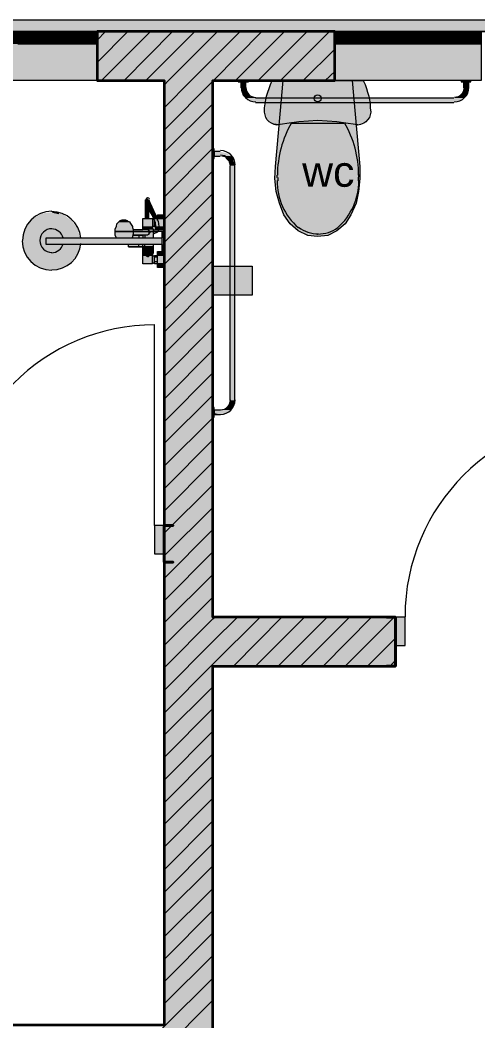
# Model space of a CAD drawing. Header units: inches. Extents: x 1845 to 54835, y 15201 to 50607.
# Drawn here: x 43498 to 47258, y 41402 to 49617 of the extents above; entities that cross this region are included whole.
import ezdxf

# ---------------------------------------------------------------- set-up
doc = ezdxf.new("R2010")
doc.units = ezdxf.units.IN
doc.header["$MEASUREMENT"] = 0
doc.layers.add('PDF_Geometry', color=7, linetype='Continuous', true_color=0xfd8379)
doc.layers.add('PDF_Solid Fills', color=7, linetype='Continuous', true_color=0xffffff)
doc.layers.add('PDF_Text', color=7, linetype='Continuous')
doc.styles.add('PDF Arial-BoldMT', font='arial.ttf')

msp = doc.modelspace()

# ---------------------------------------------------------------- linework, layer by layer
at = {"layer": 'PDF_Geometry', "color": 251, "lineweight": 18, "true_color": 0x696969}
msp.add_lwpolyline([(3263.1, 49617.2), (3162.6, 49617.2), (3162.6, 36912.2), (3263.1, 36912.2), (3263.1, 49521.9), (48680.6, 49521.9), (48680.6, 49617.2)], close=True, dxfattribs=at)
at = {"layer": 'PDF_Geometry', "color": 123, "lineweight": 18, "true_color": 0x70cdbd}
msp.add_lwpolyline([(3263.1, 49521.9), (3263.1, 21804.8), (15058, 21804.8), (15058, 15804.1), (23863.2, 15804.1), (23863.2, 21804.8), (53786.9, 21804.8), (53786.9, 49521.9)], close=True, dxfattribs=at)
at = {"layer": 'PDF_Geometry', "color": 7, "lineweight": 0, "true_color": 0xffffff}
for points in [[(42928.7, 49471.7, 100.5, 100.5, 0), (43029.2, 49471.7, 100.5, 100.5, 0), (43479, 49471.7, 100.5, 100.5, 0), (43531.9, 49471.7, 100.5, 100.5, 0), (43579.5, 49471.7, 100.5, 100.5, 0), (44029.3, 49471.7, 0, 0, 0)], [(46082.4, 49471.7, 100.5, 100.5, 0), (46183, 49471.7, 100.5, 100.5, 0), (46632.7, 49471.7, 100.5, 100.5, 0), (46680.4, 49471.7, 100.5, 100.5, 0), (46733.3, 49471.7, 100.5, 100.5, 0), (47183.1, 49471.7, 0, 0, 0)]]:
    msp.add_lwpolyline(points, format="xyseb", dxfattribs=at)
at = {"layer": 'PDF_Geometry', "color": 7, "lineweight": 13}
for points in [[(44129.8, 49119.8), (42928.7, 49119.8), (42928.7, 49421.4), (42928.7, 49521.9), (42928.7, 49421.4), (43029.2, 49421.4), (43029.2, 49521.9), (42928.7, 49521.9), (44129.8, 49521.9), (44029.3, 49521.9), (44029.3, 49421.4), (44129.8, 49421.4), (44129.8, 49521.9), (44129.8, 49421.4)], [(43531.9, 49421.4), (43579.5, 49421.4), (43579.5, 49521.9), (43531.9, 49521.9), (43479, 49521.9), (43479, 49421.4)], [(47283.6, 49119.8), (46082.4, 49119.8), (46082.4, 49421.4), (46082.4, 49521.9), (46082.4, 49421.4), (46183, 49421.4), (46183, 49521.9), (46082.4, 49521.9), (47283.6, 49521.9), (47183.1, 49521.9), (47183.1, 49421.4), (47283.6, 49421.4), (47283.6, 49521.9), (47283.6, 49421.4)], [(46680.4, 49421.4), (46733.3, 49421.4), (46733.3, 49521.9), (46680.4, 49521.9), (46632.7, 49521.9), (46632.7, 49421.4)]]:
    msp.add_lwpolyline(points, close=True, dxfattribs=at)
for points in [[(44029.3, 49521.9), (43579.5, 49521.9)], [(46632.7, 49521.9), (46183, 49521.9)], [(47183.1, 49521.9), (46733.3, 49521.9)], [(43579.5, 49421.4), (44029.3, 49421.4)], [(46183, 49421.4), (46632.7, 49421.4)], [(46733.3, 49421.4), (47183.1, 49421.4)]]:
    msp.add_lwpolyline(points, dxfattribs=at)
at = {"layer": 'PDF_Geometry', "lineweight": 9}
for points in [[(44129.8, 49267.9), (44383.8, 49521.9)], [(44129.8, 49453.2), (44198.6, 49521.9)], [(44166.9, 49119.8), (44569, 49521.9)], [(44352.1, 49119.8), (44749, 49521.9)], [(44532, 49119.8), (44934.2, 49521.9)], [(44680.2, 48897.5), (44902.4, 49119.8), (45304.6, 49521.9)], [(44680.2, 49082.7), (44717.2, 49119.8), (45119.4, 49521.9)], [(45087.6, 49119.8), (45484.5, 49521.9)], [(45267.5, 49119.8), (45669.7, 49521.9)], [(45452.7, 49119.8), (45854.9, 49521.9)], [(45637.9, 49119.8), (46040.1, 49521.9)], [(45823.1, 49119.8), (46082.4, 49379.1)], [(46003.1, 49119.8), (46082.4, 49193.9)], [(44680.2, 48712.3), (45082.3, 49114.5)], [(44680.2, 48532.4), (45082.3, 48929.3)], [(44680.2, 48347.2), (45082.3, 48744.1)], [(44680.2, 48162), (45082.3, 48564.2)], [(44680.2, 47976.8), (45082.3, 48379)], [(44680.2, 47791.6), (45082.3, 48193.8)], [(44680.2, 47611.7), (45082.3, 48008.6)], [(44680.2, 47426.5), (45082.3, 47828.6)], [(44680.2, 47241.3), (45082.3, 47643.4)], [(44680.2, 47056.1), (45082.3, 47458.2)], [(44680.2, 46876.2), (45082.3, 47273)], [(44680.2, 46691), (45082.3, 47093.1)], [(44680.2, 46505.8), (45082.3, 46907.9)], [(44680.2, 46320.5), (45082.3, 46722.7)], [(44680.2, 46140.6), (45082.3, 46537.5)], [(44680.2, 45955.4), (45082.3, 46352.3)], [(44680.2, 45770.2), (45082.3, 46172.4)], [(44680.2, 45585), (45082.3, 45987.2)], [(44680.2, 45405.1), (45082.3, 45802)], [(44680.2, 45219.9), (45082.3, 45616.8)], [(44680.2, 45034.7), (45082.3, 45436.9)], [(44680.2, 44849.5), (45082.3, 45251.7)], [(44680.2, 44669.6), (45082.3, 45066.4)], [(44680.2, 44484.4), (45082.3, 44881.2)], [(44680.2, 43928.8), (45082.3, 44330.9), (45468.6, 44717.2)], [(44680.2, 44114), (45082.3, 44516.1), (45283.4, 44717.2)], [(44680.2, 44299.2), (45082.3, 44701.3), (45098.2, 44717.2)], [(45251.7, 44315), (45648.5, 44717.2)], [(45431.6, 44315), (45833.7, 44717.2)], [(45616.8, 44315), (46018.9, 44717.2)], [(45802, 44315), (46204.1, 44717.2)], [(45987.2, 44315), (46384, 44717.2)], [(46167.1, 44315), (46569.3, 44717.2)], [(46352.3, 44315), (46579.8, 44542.6)], [(46537.5, 44315), (46579.8, 44362.7)], [(44680.2, 43748.9), (45082.3, 44145.7)], [(44680.2, 43563.6), (45082.3, 43965.8)], [(44680.2, 43378.4), (45082.3, 43780.6)], [(44680.2, 43193.2), (45082.3, 43595.4)], [(44680.2, 43013.3), (45082.3, 43410.2)], [(44680.2, 42828.1), (45082.3, 43230.3)], [(44680.2, 42642.9), (45082.3, 43045.1)], [(44680.2, 42457.7), (45082.3, 42859.9)], [(44680.2, 42277.8), (45082.3, 42674.7)], [(44680.2, 42092.6), (45082.3, 42489.5)], [(44680.2, 41907.4), (45082.3, 42309.5)], [(44680.2, 41722.2), (45082.3, 42124.3)], [(44680.2, 41542.3), (45082.3, 41939.1)], [(44389.1, 41066), (44680.2, 41357.1), (45082.3, 41753.9)], [(44574.3, 41066), (44680.2, 41171.9), (45082.3, 41574)]]:
    msp.add_lwpolyline(points, dxfattribs=at)
at = {"layer": 'PDF_Geometry', "color": 7, "lineweight": 35}
for points in [[(46579.8, 44717.2), (46505.8, 44717.2), (46579.8, 44717.2), (46579.8, 44484.4), (46579.8, 44717.2), (45082.3, 44717.2), (45082.3, 49119.8), (46082.4, 49119.8), (46082.4, 49421.4), (46082.4, 49521.9), (44129.8, 49521.9), (44129.8, 49421.4), (44129.8, 49119.8), (44680.2, 49119.8), (44680.2, 45468.6), (44754.2, 45468.6), (44680.2, 45468.6), (44754.2, 45468.6)], [(44680.2, 45468.6), (44680.2, 45235.8), (44680.2, 45468.6), (44680.2, 45235.8), (44680.2, 45167), (44680.2, 45235.8), (44680.2, 45167)], [(44754.2, 45167), (44680.2, 45167), (44754.2, 45167), (44680.2, 45167), (44680.2, 41367.6), (35975.5, 41367.6), (35975.5, 41134.8), (35975.5, 41367.6), (36049.6, 41367.6), (35975.5, 41367.6)], [(46505.8, 44717.2), (46579.8, 44717.2), (46579.8, 44484.4), (46579.8, 44315), (46505.8, 44315)], [(44754.2, 37012.7), (44680.2, 37012.7), (44754.2, 37012.7), (44680.2, 37012.7), (44680.2, 36610.5), (44849.5, 36610.5), (45082.3, 36610.5), (45082.3, 44315), (46579.8, 44315), (46579.8, 44484.4), (46579.8, 44315), (46505.8, 44315), (46579.8, 44315)]]:
    msp.add_lwpolyline(points, dxfattribs=at)
at = {"layer": 'PDF_Geometry', "color": 39, "lineweight": 13, "true_color": 0x563838}
for points in [[(45352.2, 49061.6), (45352.2, 49109.2), (45373.4, 49109.2), (45373.4, 49119.8), (45288.7, 49119.8), (45288.7, 49109.2), (45309.9, 49109.2), (45309.9, 49061.6)], [(45352.2, 49109.2), (45309.9, 49109.2)], [(47183.1, 49061.6), (47183.1, 49109.2), (47198.9, 49109.2), (47198.9, 49119.8), (47119.6, 49119.8), (47119.6, 49109.2), (47140.7, 49109.2), (47140.7, 49061.6)], [(47183.1, 49109.2), (47140.7, 49109.2)], [(47061.4, 48976.9), (45431.6, 48976.9)], [(45431.6, 48939.9), (47061.4, 48939.9)], [(45722.6, 48770.5), (45722.6, 48770.5)], [(45722.6, 48770.5), (45939.6, 48770.5), (46156.5, 48770.5)], [(45140.5, 48537.7), (45092.9, 48537.7), (45092.9, 48558.9), (45082.3, 48558.9), (45082.3, 48479.5), (45092.9, 48479.5), (45092.9, 48500.7), (45140.5, 48500.7)], [(45092.9, 48537.7), (45092.9, 48500.7)], [(45219.9, 48421.3), (45219.9, 46495.2)], [(45262.2, 46495.2), (45262.2, 48421.3)], [(45606.2, 48320.8), (45606.2, 48320.8)], [(46272.9, 48320.8), (46272.9, 48320.8)], [(44553.2, 48146.1), (44563.8, 48119.7), (44579.6, 48082.6), (44606.1, 48024.4), (44622, 47987.4), (44627.2, 47987.4), (44627.2, 48019.1), (44680.2, 48019.1), (44680.2, 47881.6), (44632.5, 47881.6), (44627.2, 47876.3), (44590.2, 47860.4), (44590.2, 47828.6), (44664.3, 47828.6), (44664.3, 47881.6), (44680.2, 47881.6), (44680.2, 47722.8), (44664.3, 47722.8), (44664.3, 47775.7), (44590.2, 47775.7), (44590.2, 47701.6), (44584.9, 47701.6), (44584.9, 47680.5), (44600.8, 47680.5), (44600.8, 47685.8), (44627.2, 47685.8), (44627.2, 47717.5), (44680.2, 47717.5), (44680.2, 47585.2), (44627.2, 47585.2), (44627.2, 47617), (44600.8, 47617), (44600.8, 47622.3), (44584.9, 47622.3), (44584.9, 47617), (44505.5, 47617), (44505.5, 47754.6), (44389.1, 47754.6), (44389.1, 47759.9), (44389.1, 47770.4), (44389.1, 47775.7), (43992.3, 47775.7), (43711.8, 47775.7), (43711.8, 47828.6), (43992.3, 47828.6), (44288.6, 47828.6), (44278, 47849.8), (44278, 47876.3), (44278, 47902.7), (44288.6, 47923.9), (44293.9, 47945.1), (44309.8, 47960.9), (44320.3, 47971.5), (44336.2, 47976.8), (44357.4, 47976.8), (44362.7, 47976.8), (44378.5, 47971.5), (44383.8, 47966.2), (44399.7, 47960.9), (44399.7, 47955.6), (44410.3, 47939.8), (44420.9, 47923.9), (44420.9, 47913.3), (44426.2, 47897.4), (44463.2, 47897.4), (44505.5, 47897.4), (44505.5, 47987.4), (44526.7, 47987.4), (44526.7, 48140.8), (44526.7, 48135.6), (44537.3, 48109.1), (44553.2, 48072.1)], [(44553.2, 47987.4), (44526.7, 47987.4)], [(44584.9, 47982.1), (44584.9, 47923.9)], [(44595.5, 47982.1), (44606.1, 47955.6), (44611.4, 47918.6), (44611.4, 47913.3)], [(44622, 47987.4), (44632.5, 47966.2), (44637.8, 47923.9), (44637.8, 47918.6), (44637.8, 47913.3), (44632.5, 47886.8), (44632.5, 47881.6)], [(44627.2, 47971.5), (44627.2, 47987.4)], [(44426.2, 47897.4), (44426.2, 47892.1), (44426.2, 47876.3), (44426.2, 47860.4), (44420.9, 47839.2), (44420.9, 47828.6), (44415.6, 47828.6)], [(44558.5, 47886.8), (44558.5, 47892.1), (44553.2, 47892.1), (44547.9, 47897.4), (44505.5, 47897.4)], [(44584.9, 47902.7), (44521.4, 47902.7), (44521.4, 47897.4)], [(44563.8, 47902.7), (44569, 47902.7), (44574.3, 47902.7), (44579.6, 47902.7)], [(44600.8, 47923.9), (44600.8, 47934.5), (44600.8, 47971.5)], [(44600.8, 47971.5), (44600.8, 47971.5)], [(44611.4, 47934.5), (44600.8, 47934.5)], [(44627.2, 47966.2), (44627.2, 47966.2)], [(45780.8, 47908), (45780.8, 47908)], [(46103.6, 47908), (46103.6, 47908)], [(44288.6, 47828.6), (44590.2, 47828.6)], [(44394.4, 47828.6), (44394.4, 47828.6)], [(44426.2, 47855.1), (44463.2, 47855.1), (44547.9, 47855.1), (44553.2, 47860.4), (44558.5, 47860.4), (44558.5, 47865.7), (44558.5, 47871), (44558.5, 47881.6), (44558.5, 47886.8), (44563.8, 47881.6), (44563.8, 47876.3), (44563.8, 47871), (44558.5, 47865.7)], [(44505.5, 47849.8), (44426.2, 47849.8)], [(44426.2, 47828.6), (44426.2, 47828.6)], [(44473.8, 47849.8), (44473.8, 47828.6)], [(44505.5, 47855.1), (44505.5, 47828.6)], [(44521.4, 47855.1), (44521.4, 47828.6)], [(44558.5, 47886.8), (44558.5, 47886.8)], [(44590.2, 47892.1), (44590.2, 47865.7)], [(44664.3, 47775.7), (44664.3, 47828.6)], [(45939.6, 47855.1), (45939.6, 47855.1)], [(44590.2, 47775.7), (44389.1, 47775.7)], [(44473.8, 47754.6), (44473.8, 47775.7)], [(44505.5, 47754.6), (44505.5, 47775.7)], [(44584.9, 47701.6), (44521.4, 47701.6), (44521.4, 47775.7)], [(44521.4, 47691.1), (44526.7, 47701.6)], [(44584.9, 47622.3), (44584.9, 47680.5)], [(44600.8, 47622.3), (44600.8, 47680.5)], [(44627.2, 47669.9), (44600.8, 47669.9)], [(44627.2, 47617), (44627.2, 47685.8)], [(44627.2, 47632.9), (44600.8, 47632.9)], [(45140.5, 46415.8), (45092.9, 46415.8), (45092.9, 46437), (45082.3, 46437), (45082.3, 46357.6), (45092.9, 46357.6), (45092.9, 46378.8), (45140.5, 46378.8)], [(45092.9, 46415.8), (45092.9, 46378.8)]]:
    msp.add_lwpolyline(points, dxfattribs=at)
for points in [[(46315.3, 49119.8), (46331.1, 49088), (46341.7, 49056.3), (46352.3, 49024.5), (46362.9, 48992.8), (46368.2, 48961), (46373.5, 48929.3), (46373.5, 48897.5), (46378.8, 48860.5), (46373.5, 48839.3), (46368.2, 48818.2), (46352.3, 48797), (46336.4, 48781.1), (46320.5, 48770.5), (46294.1, 48760), (46272.9, 48754.7), (46251.8, 48760), (46172.4, 48770.5), (46098.3, 48781.1), (46018.9, 48786.4), (45939.6, 48791.7), (45865.5, 48786.4), (45786.1, 48781.1), (45706.7, 48770.5), (45632.6, 48760), (45606.2, 48754.7), (45585, 48760), (45563.9, 48770.5), (45542.7, 48781.1), (45526.8, 48797), (45516.2, 48818.2), (45510.9, 48839.3), (45505.6, 48860.5), (45505.6, 48897.5), (45510.9, 48929.3), (45516.2, 48961), (45521.5, 48992.8), (45532.1, 49024.5), (45542.7, 49056.3), (45553.3, 49088), (45569.1, 49119.8)], [(46278.2, 48209.6), (46257, 48114.4), (46214.7, 48019.1), (46167.1, 47945.1), (46098.3, 47886.8), (46024.2, 47849.8), (45939.6, 47839.2), (45860.2, 47849.8), (45780.8, 47886.8), (45717.3, 47945.1), (45664.4, 48019.1), (45627.4, 48114.4), (45600.9, 48209.6), (45590.3, 48315.5), (45595.6, 48416), (45659.1, 49119.8), (46225.3, 49119.8), (46288.8, 48416), (46288.8, 48315.5)], [(44584.9, 47982.1), (44595.5, 47982.1), (44584.9, 48013.8), (44553.2, 48066.8), (44553.2, 48072.1), (44553.2, 47987.4), (44584.9, 47987.4)], [(44590.2, 47902.7), (44590.2, 47892.1), (44611.4, 47897.4), (44611.4, 47913.3), (44611.4, 47918.6), (44600.8, 47918.6), (44600.8, 47923.9), (44584.9, 47923.9), (44584.9, 47902.7)], [(45405.1, 47357.7), (45082.3, 47357.7), (45082.3, 47595.8), (45405.1, 47595.8)]]:
    msp.add_lwpolyline(points, close=True, dxfattribs=at)
for points in [[(45944, 47860.4, 0.157691), (46106.9, 47913.3, 0.214157), (46280.1, 48298.8)], [(43758.5, 47904.7, 0.413989), (43660.7, 47806.8, 0.414382), (43758.6, 47708.9)]]:
    msp.add_lwpolyline(points, format="xyb", dxfattribs=at)
at = {"layer": 'PDF_Geometry', "color": 7, "lineweight": 0, "true_color": 0xffffff}
msp.add_lwpolyline([(43764.7, 48040.3), (43764.7, 48040.3), (43764.7, 48040.3)], close=True, dxfattribs=at)
for points in [[(43817.6, 48029.7), (43764.7, 48040.3), (43817.6, 48029.7)], [(44632.5, 47881.6), (44278, 47881.6), (44632.5, 47881.6)], [(44632.5, 47881.6), (44278, 47881.6), (44632.5, 47881.6)], [(44590.2, 47754.6), (44389.1, 47754.6), (44590.2, 47754.6)], [(44590.2, 47754.6), (44389.1, 47754.6), (44590.2, 47754.6)]]:
    msp.add_lwpolyline(points, dxfattribs=at)
at = {"layer": 'PDF_Geometry', "color": 30, "lineweight": 18, "true_color": 0xff6600}
msp.add_lwpolyline([(44600.8, 45468.6), (44600.8, 47109)], dxfattribs=at)
at = {"layer": 'PDF_Geometry', "color": 30, "lineweight": 20, "true_color": 0xff6600}
for points in [[(44680.2, 45468.6), (44600.8, 45468.6), (44600.8, 45235.8), (44680.2, 45235.8)], [(46579.8, 44484.4), (46659.2, 44484.4), (46659.2, 44717.2), (46579.8, 44717.2)]]:
    msp.add_lwpolyline(points, close=True, dxfattribs=at)
at = {"layer": 'PDF_Geometry', "color": 39, "lineweight": 13, "true_color": 0x563838}
msp.add_circle((45942.2, 48974.3), 29.1, dxfattribs=at)
for centre, radius, start, end in [((45434.2, 49064.2), 119.1, 180.04366, 269.95634), ((45434.2, 49064.2), 82, 180.0753, 269.9247), ((47064, 49064.2), 119.1, 270.01839, 359.98161), ((47065.9, 49066.2), 82, 270.02747, 359.97253), ((46460.8, 48344.6), 849.3, 149.66127, 180.00038), ((45428.9, 48344.6), 849.4, 359.98452, 30.3263), ((45145, 48425.9), 119.1, 359.98349, 90.01651), ((45145, 48425.9), 82, 359.98357, 90.01643), ((46275.2, 48344.5), 669, 179.99246, 181.71511), ((46071.1, 48298.9), 457.7, 176.6108, 180.1977), ((45728.3, 48296.9), 550, 0.10305, 3.08441), ((45605.4, 48346.5), 674.7, 358.57731, 0.28565), ((46124, 48298.9), 515.9, 179.99451, 228.38379), ((44545.2, 48143.5), 13.2, 90.45714, 179.54286), ((44547, 48145.4), 13.2, 18.02316, 90.03291), ((43758.6, 47806.8), 240.8, 90.01649, 179.98351), ((43756.8, 47804.8), 240.8, 5.73544, 90.00497), ((43756.8, 47804.8), 97.9, 13.89582, 90.00001), ((45949.4, 48140.2), 277.8, 233.76711, 269.63743), ((43756.8, 47804.8), 240.8, 180.00008, 269.99992), ((43756.8, 47804.8), 97.9, 269.94801, 346.15749), ((43758.6, 47806.8), 240.8, 269.97803, 354.28162), ((44547, 47695.6), 18.5, 179.96153, 270.03847), ((44545.2, 47693.7), 18.5, 269.76079, 0.23921), ((44547, 47695.6), 18.5, 0.03862, 29.82787), ((45145, 46499.7), 82, 270.02747, 359.97253), ((45145, 46499.7), 119.1, 270.01649, 359.98351)]:
    msp.add_arc(centre, radius, start, end, dxfattribs=at)
at = {"layer": 'PDF_Geometry', "color": 30, "lineweight": 18, "true_color": 0xff6600}
for centre, start, end in [((44605.2, 45473.1), 90, 180), ((48302.2, 44719.9), 90.00001, 179.99999)]:
    msp.add_arc(centre, 1643, start, end, dxfattribs=at)
at = {"layer": 'PDF_Solid Fills', "transparency": 33554559}
for points in [[(3263.1, 49521.9), (48680.6, 49521.9), (3263.1, 49617.2)], [(48680.6, 49521.9), (3263.1, 49617.2), (48680.6, 49617.2)], [(42928.7, 49521.9), (42928.7, 49119.8), (44129.8, 49521.9)], [(42928.7, 49119.8), (44129.8, 49521.9), (44129.8, 49119.8)], [(44129.8, 49521.9), (44129.8, 49421.4), (44029.3, 49521.9)], [(44129.8, 49421.4), (44029.3, 49521.9), (44029.3, 49421.4)], [(44129.8, 49521.9), (44129.8, 49119.8), (46082.4, 49521.9)], [(44129.8, 49119.8), (46082.4, 49521.9), (46082.4, 49119.8)], [(46082.4, 49521.9), (46082.4, 49119.8), (47283.6, 49521.9)], [(46082.4, 49119.8), (47283.6, 49521.9), (47283.6, 49119.8)], [(47283.6, 49521.9), (47283.6, 49421.4), (47183.1, 49521.9)], [(47283.6, 49421.4), (47183.1, 49521.9), (47183.1, 49421.4)], [(44680.2, 49119.8), (44680.2, 36610.5), (45082.3, 49119.8)], [(44680.2, 36610.5), (45082.3, 49119.8), (45082.3, 36610.5)], [(45373.4, 49119.8), (45288.7, 49119.8), (45373.4, 49109.2)], [(45288.7, 49119.8), (45373.4, 49109.2), (45288.7, 49109.2)], [(45352.2, 49109.2), (45309.9, 49109.2), (45352.2, 49061.6)], [(45309.9, 49109.2), (45352.2, 49061.6), (45309.9, 49061.6)], [(45352.2, 49061.6), (45309.9, 49061.6), (45362.8, 49019.2)], [(45309.9, 49061.6), (45362.8, 49019.2), (45320.4, 49019.2)], [(45542.7, 49056.3), (46352.3, 49024.5), (45532.1, 49024.5)], [(45553.3, 49088), (46341.7, 49056.3), (45542.7, 49056.3)], [(46341.7, 49056.3), (45542.7, 49056.3), (46352.3, 49024.5)], [(45569.1, 49119.8), (46331.1, 49088), (45553.3, 49088)], [(46331.1, 49088), (45553.3, 49088), (46341.7, 49056.3)], [(46315.3, 49119.8), (45569.1, 49119.8), (46331.1, 49088)], [(45659.1, 49119.8), (46288.8, 48416), (45595.6, 48416)], [(46225.3, 49119.8), (45659.1, 49119.8), (46288.8, 48416)], [(47198.9, 49119.8), (47119.6, 49119.8), (47198.9, 49109.2)], [(47119.6, 49119.8), (47198.9, 49109.2), (47119.6, 49109.2)], [(47140.7, 49061.6), (47172.5, 49019.2), (47130.2, 49019.2)], [(47183.1, 49109.2), (47140.7, 49109.2), (47183.1, 49061.6)], [(47140.7, 49109.2), (47183.1, 49061.6), (47140.7, 49061.6)], [(47183.1, 49061.6), (47140.7, 49061.6), (47172.5, 49019.2)], [(45362.8, 49019.2), (45320.4, 49019.2), (45383.9, 48998.1)], [(45320.4, 49019.2), (45383.9, 48998.1), (45325.7, 48998.1)], [(45383.9, 48998.1), (45325.7, 48998.1), (45389.2, 48987.5)], [(45325.7, 48998.1), (45389.2, 48987.5), (45336.3, 48987.5)], [(45389.2, 48987.5), (45336.3, 48987.5), (45431.6, 48976.9)], [(45336.3, 48987.5), (45431.6, 48976.9), (45346.9, 48976.9)], [(47146, 48976.9), (45346.9, 48976.9), (47119.6, 48955.7)], [(45346.9, 48976.9), (47119.6, 48955.7), (45373.4, 48955.7)], [(45521.5, 48992.8), (46368.2, 48961), (45516.2, 48961)], [(45532.1, 49024.5), (46362.9, 48992.8), (45521.5, 48992.8)], [(46362.9, 48992.8), (45521.5, 48992.8), (46368.2, 48961)], [(46352.3, 49024.5), (45532.1, 49024.5), (46362.9, 48992.8)], [(47103.7, 48987.5), (47146, 48976.9), (47061.4, 48976.9)], [(47109, 48998.1), (47156.6, 48987.5), (47103.7, 48987.5)], [(47156.6, 48987.5), (47103.7, 48987.5), (47146, 48976.9)], [(47130.2, 49019.2), (47167.2, 48998.1), (47109, 48998.1)], [(47167.2, 48998.1), (47109, 48998.1), (47156.6, 48987.5)], [(47172.5, 49019.2), (47130.2, 49019.2), (47167.2, 48998.1)], [(47119.6, 48955.7), (45373.4, 48955.7), (47061.4, 48939.9)], [(45373.4, 48955.7), (47061.4, 48939.9), (45431.6, 48939.9)], [(45510.9, 48929.3), (46373.5, 48897.5), (45505.6, 48897.5)], [(46373.5, 48897.5), (45505.6, 48897.5), (46378.8, 48860.5)], [(45505.6, 48897.5), (46378.8, 48860.5), (45505.6, 48860.5)], [(45516.2, 48961), (46373.5, 48929.3), (45510.9, 48929.3)], [(46373.5, 48929.3), (45510.9, 48929.3), (46373.5, 48897.5)], [(46368.2, 48961), (45516.2, 48961), (46373.5, 48929.3)], [(46378.8, 48860.5), (45505.6, 48860.5), (46373.5, 48839.3)], [(45505.6, 48860.5), (46373.5, 48839.3), (45510.9, 48839.3)], [(46373.5, 48839.3), (45510.9, 48839.3), (46368.2, 48818.2)], [(45510.9, 48839.3), (46368.2, 48818.2), (45516.2, 48818.2)], [(46368.2, 48818.2), (45516.2, 48818.2), (46352.3, 48797)], [(45516.2, 48818.2), (46352.3, 48797), (45526.8, 48797)], [(46352.3, 48797), (45526.8, 48797), (46347, 48791.7)], [(45526.8, 48797), (46347, 48791.7), (45537.4, 48791.7)], [(45939.6, 48791.7), (45537.4, 48791.7), (45865.5, 48786.4)], [(45537.4, 48791.7), (45865.5, 48786.4), (45537.4, 48786.4)], [(45865.5, 48786.4), (45537.4, 48786.4), (45786.1, 48781.1)], [(45537.4, 48786.4), (45786.1, 48781.1), (45542.7, 48781.1)], [(45770.2, 48781.1), (45770.2, 48781.1), (45542.7, 48781.1)], [(45770.2, 48781.1), (45542.7, 48781.1), (45786.1, 48781.1)], [(45770.2, 48781.1), (45542.7, 48781.1), (45706.7, 48770.5)], [(45542.7, 48781.1), (45706.7, 48770.5), (45558.6, 48770.5)], [(45706.7, 48770.5), (45558.6, 48770.5), (45680.3, 48770.5)], [(45558.6, 48770.5), (45680.3, 48770.5), (45563.9, 48770.5)], [(45680.3, 48770.5), (45563.9, 48770.5), (45637.9, 48760)], [(45563.9, 48770.5), (45637.9, 48760), (45585, 48760)], [(45637.9, 48760), (45585, 48760), (45632.6, 48760)], [(45585, 48760), (45632.6, 48760), (45595.6, 48760)], [(45595.6, 48760), (45632.6, 48760), (45606.2, 48754.7)], [(46347, 48791.7), (45939.6, 48791.7), (46347, 48786.4)], [(45939.6, 48791.7), (46347, 48786.4), (46018.9, 48786.4)], [(46347, 48786.4), (46018.9, 48786.4), (46341.7, 48781.1)], [(46018.9, 48786.4), (46341.7, 48781.1), (46098.3, 48781.1)], [(46341.7, 48781.1), (46098.3, 48781.1), (46336.4, 48781.1)], [(46098.3, 48781.1), (46336.4, 48781.1), (46108.9, 48781.1)], [(46336.4, 48781.1), (46108.9, 48781.1), (46325.8, 48770.5)], [(46108.9, 48781.1), (46325.8, 48770.5), (46172.4, 48770.5)], [(46325.8, 48770.5), (46172.4, 48770.5), (46320.5, 48770.5)], [(46172.4, 48770.5), (46320.5, 48770.5), (46198.8, 48770.5)], [(46320.5, 48770.5), (46198.8, 48770.5), (46294.1, 48760)], [(46198.8, 48770.5), (46294.1, 48760), (46246.5, 48760)], [(46246.5, 48760), (46251.8, 48760), (46288.8, 48760)], [(46246.5, 48760), (46294.1, 48760), (46288.8, 48760)], [(46251.8, 48760), (46288.8, 48760), (46272.9, 48754.7)], [(45092.9, 48558.9), (45082.3, 48558.9), (45092.9, 48537.7)], [(45082.3, 48558.9), (45092.9, 48537.7), (45082.3, 48537.7)], [(45140.5, 48537.7), (45082.3, 48537.7), (45198.7, 48521.8)], [(45082.3, 48537.7), (45198.7, 48521.8), (45082.3, 48521.8)], [(45198.7, 48521.8), (45082.3, 48521.8), (45225.2, 48500.7)], [(45082.3, 48521.8), (45225.2, 48500.7), (45082.3, 48500.7)], [(45092.9, 48500.7), (45082.3, 48500.7), (45092.9, 48479.5)], [(45082.3, 48500.7), (45092.9, 48479.5), (45082.3, 48479.5)], [(45225.2, 48500.7), (45140.5, 48500.7), (45235.8, 48490.1)], [(45140.5, 48500.7), (45235.8, 48490.1), (45182.9, 48490.1)], [(45235.8, 48490.1), (45182.9, 48490.1), (45246.4, 48479.5)], [(45182.9, 48490.1), (45246.4, 48479.5), (45188.2, 48479.5)], [(45246.4, 48479.5), (45188.2, 48479.5), (45251.7, 48458.3)], [(45188.2, 48479.5), (45251.7, 48458.3), (45209.3, 48458.3)], [(45251.7, 48458.3), (45209.3, 48458.3), (45262.2, 48421.3)], [(45209.3, 48458.3), (45262.2, 48421.3), (45219.9, 48421.3)], [(45262.2, 48421.3), (45219.9, 48421.3), (45262.2, 46495.2)], [(45219.9, 48421.3), (45262.2, 46495.2), (45219.9, 46495.2)], [(45595.6, 48416), (46288.8, 48315.5), (45590.3, 48315.5)], [(46288.8, 48416), (45595.6, 48416), (46288.8, 48315.5)], [(46288.8, 48315.5), (45590.3, 48315.5), (46278.2, 48209.6)], [(45590.3, 48315.5), (46278.2, 48209.6), (45600.9, 48209.6)], [(44532, 48146.1), (44553.2, 48146.1), (44526.7, 48146.1)], [(44553.2, 48146.1), (44526.7, 48146.1), (44553.2, 48140.8)], [(44526.7, 48146.1), (44553.2, 48140.8), (44526.7, 48140.8)], [(44553.2, 48140.8), (44526.7, 48140.8), (44563.8, 48119.7)], [(44526.7, 48140.8), (44563.8, 48119.7), (44526.7, 48119.7)], [(44537.3, 48151.4), (44547.9, 48146.1), (44532, 48146.1)], [(44547.9, 48146.1), (44532, 48146.1), (44553.2, 48146.1)], [(44537.3, 48151.4), (44547.9, 48151.4), (44547.9, 48151.4)], [(44547.9, 48151.4), (44537.3, 48151.4), (44547.9, 48146.1)], [(46278.2, 48209.6), (45600.9, 48209.6), (46257, 48114.4)], [(45600.9, 48209.6), (46257, 48114.4), (45627.4, 48114.4)], [(44563.8, 48119.7), (44526.7, 48119.7), (44579.6, 48082.6)], [(44526.7, 48119.7), (44579.6, 48082.6), (44526.7, 48082.6)], [(44579.6, 48082.6), (44526.7, 48082.6), (44584.9, 48072.1)], [(44526.7, 48082.6), (44584.9, 48072.1), (44526.7, 48072.1)], [(44553.2, 48072.1), (44526.7, 48072.1), (44553.2, 48066.8)], [(44526.7, 48072.1), (44553.2, 48066.8), (44526.7, 48066.8)], [(44553.2, 48066.8), (44526.7, 48066.8), (44553.2, 47987.4)], [(44526.7, 48066.8), (44553.2, 47987.4), (44526.7, 47987.4)], [(44584.9, 48072.1), (44553.2, 48072.1), (44584.9, 48066.8)], [(44553.2, 48072.1), (44584.9, 48066.8), (44553.2, 48066.8)], [(44584.9, 48066.8), (44553.2, 48066.8), (44606.1, 48024.4)], [(44553.2, 48066.8), (44606.1, 48024.4), (44579.6, 48024.4)], [(46257, 48114.4), (45627.4, 48114.4), (46214.7, 48019.1)], [(45627.4, 48114.4), (46214.7, 48019.1), (45664.4, 48019.1)], [(43595.4, 47976.8), (43955.2, 47923.9), (43547.8, 47923.9)], [(43606, 47987.4), (43918.2, 47976.8), (43595.4, 47976.8)], [(43918.2, 47976.8), (43595.4, 47976.8), (43955.2, 47923.9)], [(43669.5, 48024.4), (43897, 47987.4), (43606, 47987.4)], [(43897, 47987.4), (43606, 47987.4), (43918.2, 47976.8)], [(43680.1, 48029.7), (43849.4, 48024.4), (43669.5, 48024.4)], [(43849.4, 48024.4), (43669.5, 48024.4), (43897, 47987.4)], [(43764.7, 48040.3), (43817.6, 48029.7), (43680.1, 48029.7)], [(43817.6, 48029.7), (43680.1, 48029.7), (43849.4, 48024.4)], [(44330.9, 47976.8), (44373.3, 47971.5), (44320.3, 47971.5)], [(44336.2, 47976.8), (44362.7, 47976.8), (44330.9, 47976.8)], [(44362.7, 47976.8), (44330.9, 47976.8), (44373.3, 47971.5)], [(44357.4, 47976.8), (44336.2, 47976.8), (44362.7, 47976.8)], [(44584.9, 47987.4), (44505.5, 47987.4), (44584.9, 47982.1)], [(44505.5, 47987.4), (44584.9, 47982.1), (44505.5, 47982.1)], [(44680.2, 47982.1), (44505.5, 47982.1), (44680.2, 47923.9)], [(44505.5, 47982.1), (44680.2, 47923.9), (44505.5, 47923.9)], [(44606.1, 48024.4), (44579.6, 48024.4), (44611.4, 48013.8)], [(44579.6, 48024.4), (44611.4, 48013.8), (44584.9, 48013.8)], [(44611.4, 48013.8), (44584.9, 48013.8), (44622, 47987.4)], [(44584.9, 48013.8), (44622, 47987.4), (44595.5, 47987.4)], [(44680.2, 47987.4), (44595.5, 47987.4), (44680.2, 47982.1)], [(44595.5, 47987.4), (44680.2, 47982.1), (44595.5, 47982.1)], [(44680.2, 48019.1), (44627.2, 48019.1), (44680.2, 47987.4)], [(44627.2, 48019.1), (44680.2, 47987.4), (44627.2, 47987.4)], [(46214.7, 48019.1), (45664.4, 48019.1), (46167.1, 47945.1)], [(45664.4, 48019.1), (46167.1, 47945.1), (45717.3, 47945.1)], [(43542.5, 47908), (43987, 47844.5), (43516, 47844.5)], [(43547.8, 47923.9), (43971.1, 47908), (43542.5, 47908)], [(43971.1, 47908), (43542.5, 47908), (43987, 47844.5)], [(43955.2, 47923.9), (43547.8, 47923.9), (43971.1, 47908)], [(44283.3, 47913.3), (44426.2, 47902.7), (44278, 47902.7)], [(44426.2, 47902.7), (44278, 47902.7), (44426.2, 47897.4)], [(44278, 47902.7), (44426.2, 47897.4), (44278, 47897.4)], [(44463.2, 47897.4), (44463.2, 47897.4), (44278, 47897.4)], [(44463.2, 47897.4), (44278, 47897.4), (44426.2, 47897.4)], [(44505.5, 47897.4), (44505.5, 47897.4), (44278, 47897.4)], [(44505.5, 47897.4), (44278, 47897.4), (44463.2, 47897.4)], [(44590.2, 47897.4), (44278, 47897.4), (44590.2, 47892.1)], [(44278, 47897.4), (44590.2, 47892.1), (44278, 47892.1)], [(44288.6, 47923.9), (44420.9, 47923.9), (44283.3, 47923.9)], [(44420.9, 47923.9), (44283.3, 47923.9), (44420.9, 47913.3)], [(44283.3, 47923.9), (44420.9, 47913.3), (44283.3, 47913.3)], [(44420.9, 47913.3), (44283.3, 47913.3), (44426.2, 47902.7)], [(44293.9, 47939.8), (44415.6, 47923.9), (44288.6, 47923.9)], [(44415.6, 47923.9), (44288.6, 47923.9), (44420.9, 47923.9)], [(44299.2, 47955.6), (44405, 47945.1), (44293.9, 47945.1)], [(44405, 47945.1), (44293.9, 47945.1), (44410.3, 47939.8)], [(44293.9, 47945.1), (44410.3, 47939.8), (44293.9, 47939.8)], [(44410.3, 47939.8), (44293.9, 47939.8), (44415.6, 47923.9)], [(44304.5, 47960.9), (44399.7, 47955.6), (44299.2, 47955.6)], [(44399.7, 47955.6), (44299.2, 47955.6), (44405, 47945.1)], [(44309.8, 47960.9), (44399.7, 47960.9), (44304.5, 47960.9)], [(44399.7, 47960.9), (44304.5, 47960.9), (44399.7, 47955.6)], [(44315, 47966.2), (44394.4, 47960.9), (44309.8, 47960.9)], [(44394.4, 47960.9), (44309.8, 47960.9), (44399.7, 47960.9)], [(44320.3, 47971.5), (44383.8, 47966.2), (44315, 47966.2)], [(44383.8, 47966.2), (44315, 47966.2), (44394.4, 47960.9)], [(44378.5, 47971.5), (44378.5, 47971.5), (44320.3, 47971.5)], [(44378.5, 47971.5), (44320.3, 47971.5), (44373.3, 47971.5)], [(44378.5, 47971.5), (44320.3, 47971.5), (44383.8, 47966.2)], [(44584.9, 47923.9), (44505.5, 47923.9), (44584.9, 47902.7)], [(44505.5, 47923.9), (44584.9, 47902.7), (44505.5, 47902.7)], [(44590.2, 47902.7), (44505.5, 47902.7), (44590.2, 47897.4)], [(44505.5, 47902.7), (44590.2, 47897.4), (44505.5, 47897.4)], [(44611.4, 47897.4), (44680.2, 47892.1), (44590.2, 47892.1)], [(44680.2, 47923.9), (44600.8, 47923.9), (44680.2, 47918.6)], [(44600.8, 47923.9), (44680.2, 47918.6), (44600.8, 47918.6)], [(44680.2, 47918.6), (44611.4, 47918.6), (44680.2, 47913.3)], [(44611.4, 47918.6), (44680.2, 47913.3), (44611.4, 47913.3)], [(44680.2, 47913.3), (44611.4, 47913.3), (44680.2, 47897.4)], [(44611.4, 47913.3), (44680.2, 47897.4), (44611.4, 47897.4)], [(44680.2, 47897.4), (44611.4, 47897.4), (44680.2, 47892.1)], [(46167.1, 47945.1), (45717.3, 47945.1), (46098.3, 47886.8)], [(45717.3, 47945.1), (46098.3, 47886.8), (45780.8, 47886.8)], [(43987, 47844.5), (43516, 47844.5), (43992.3, 47828.6)], [(43516, 47844.5), (43992.3, 47828.6), (43516, 47828.6)], [(44680.2, 47828.6), (43516, 47828.6), (44680.2, 47775.7)], [(43516, 47828.6), (44680.2, 47775.7), (43516, 47775.7)], [(44680.2, 47892.1), (44278, 47892.1), (44680.2, 47881.6)], [(44278, 47892.1), (44680.2, 47881.6), (44278, 47881.6)], [(44278, 47881.6), (44632.5, 47881.6), (44632.5, 47881.6)], [(44632.5, 47881.6), (44632.5, 47881.6), (44278, 47881.6)], [(44278, 47881.6), (44632.5, 47881.6), (44632.5, 47881.6)], [(44632.5, 47881.6), (44632.5, 47881.6), (44278, 47881.6)], [(44632.5, 47881.6), (44278, 47881.6), (44627.2, 47876.3)], [(44278, 47881.6), (44627.2, 47876.3), (44278, 47876.3)], [(44622, 47876.3), (44622, 47876.3), (44278, 47876.3)], [(44622, 47876.3), (44278, 47876.3), (44627.2, 47876.3)], [(44622, 47876.3), (44278, 47876.3), (44590.2, 47860.4)], [(44278, 47876.3), (44590.2, 47860.4), (44278, 47860.4)], [(44590.2, 47860.4), (44278, 47860.4), (44590.2, 47849.8)], [(44278, 47860.4), (44590.2, 47849.8), (44278, 47849.8)], [(44590.2, 47849.8), (44278, 47849.8), (44590.2, 47828.6)], [(44278, 47849.8), (44590.2, 47828.6), (44288.6, 47828.6)], [(44680.2, 47881.6), (44664.3, 47881.6), (44680.2, 47828.6)], [(44664.3, 47881.6), (44680.2, 47828.6), (44664.3, 47828.6)], [(45780.8, 47886.8), (45860.2, 47849.8), (46024.2, 47849.8)], [(45780.8, 47886.8), (46098.3, 47886.8), (46024.2, 47849.8)], [(45860.2, 47849.8), (46024.2, 47849.8), (45939.6, 47839.2)], [(43992.3, 47775.7), (43516, 47775.7), (43987, 47759.9)], [(43516, 47775.7), (43987, 47759.9), (43516, 47759.9)], [(43987, 47759.9), (43516, 47759.9), (43971.1, 47696.4)], [(43516, 47759.9), (43971.1, 47696.4), (43542.5, 47696.4)], [(44389.1, 47775.7), (44590.2, 47775.7), (44590.2, 47775.7)], [(44590.2, 47775.7), (44590.2, 47775.7), (44389.1, 47775.7)], [(44590.2, 47775.7), (44389.1, 47775.7), (44590.2, 47770.4)], [(44389.1, 47775.7), (44590.2, 47770.4), (44389.1, 47770.4)], [(44590.2, 47770.4), (44389.1, 47770.4), (44590.2, 47759.9)], [(44389.1, 47770.4), (44590.2, 47759.9), (44389.1, 47759.9)], [(44590.2, 47759.9), (44389.1, 47759.9), (44590.2, 47754.6)], [(44389.1, 47759.9), (44590.2, 47754.6), (44389.1, 47754.6)], [(44389.1, 47754.6), (44590.2, 47754.6), (44590.2, 47754.6)], [(44590.2, 47754.6), (44590.2, 47754.6), (44389.1, 47754.6)], [(44590.2, 47754.6), (44505.5, 47754.6), (44590.2, 47701.6)], [(44505.5, 47754.6), (44590.2, 47701.6), (44505.5, 47701.6)], [(44680.2, 47775.7), (44664.3, 47775.7), (44680.2, 47722.8)], [(44664.3, 47775.7), (44680.2, 47722.8), (44664.3, 47722.8)], [(43971.1, 47696.4), (43542.5, 47696.4), (43955.2, 47680.5)], [(43542.5, 47696.4), (43955.2, 47680.5), (43547.8, 47680.5)], [(43955.2, 47680.5), (43547.8, 47680.5), (43918.2, 47627.6)], [(43547.8, 47680.5), (43918.2, 47627.6), (43595.4, 47627.6)], [(44584.9, 47701.6), (44505.5, 47701.6), (44584.9, 47680.5)], [(44505.5, 47701.6), (44584.9, 47680.5), (44505.5, 47680.5)], [(44680.2, 47680.5), (44505.5, 47680.5), (44680.2, 47622.3)], [(44505.5, 47680.5), (44680.2, 47622.3), (44505.5, 47622.3)], [(44680.2, 47685.8), (44600.8, 47685.8), (44680.2, 47680.5)], [(44600.8, 47685.8), (44680.2, 47680.5), (44600.8, 47680.5)], [(44680.2, 47717.5), (44627.2, 47717.5), (44680.2, 47685.8)], [(44627.2, 47717.5), (44680.2, 47685.8), (44627.2, 47685.8)], [(43918.2, 47627.6), (43595.4, 47627.6), (43897, 47617)], [(43595.4, 47627.6), (43897, 47617), (43606, 47617)], [(43897, 47617), (43606, 47617), (43849.4, 47579.9)], [(43606, 47617), (43849.4, 47579.9), (43669.5, 47579.9)], [(43669.5, 47579.9), (43680.1, 47574.6), (43817.6, 47574.6)], [(43669.5, 47579.9), (43849.4, 47579.9), (43817.6, 47574.6)], [(43680.1, 47574.6), (43817.6, 47574.6), (43764.7, 47564.1)], [(44584.9, 47622.3), (44505.5, 47622.3), (44584.9, 47617)], [(44505.5, 47622.3), (44584.9, 47617), (44505.5, 47617)], [(44680.2, 47622.3), (44600.8, 47622.3), (44680.2, 47617)], [(44600.8, 47622.3), (44680.2, 47617), (44600.8, 47617)], [(44680.2, 47617), (44627.2, 47617), (44680.2, 47585.2)], [(44627.2, 47617), (44680.2, 47585.2), (44627.2, 47585.2)], [(45405.1, 47357.7), (45405.1, 47595.8), (45082.3, 47357.7)], [(45405.1, 47595.8), (45082.3, 47357.7), (45082.3, 47595.8)], [(45092.9, 46437), (45082.3, 46437), (45092.9, 46415.8)], [(45082.3, 46437), (45092.9, 46415.8), (45082.3, 46415.8)], [(45225.2, 46415.8), (45082.3, 46415.8), (45198.7, 46394.6)], [(45082.3, 46415.8), (45198.7, 46394.6), (45082.3, 46394.6)], [(45182.9, 46426.4), (45225.2, 46415.8), (45140.5, 46415.8)], [(45188.2, 46437), (45235.8, 46426.4), (45182.9, 46426.4)], [(45235.8, 46426.4), (45182.9, 46426.4), (45225.2, 46415.8)], [(45209.3, 46458.1), (45246.4, 46437), (45188.2, 46437)], [(45246.4, 46437), (45188.2, 46437), (45235.8, 46426.4)], [(45219.9, 46495.2), (45251.7, 46458.1), (45209.3, 46458.1)], [(45251.7, 46458.1), (45209.3, 46458.1), (45246.4, 46437)], [(45262.2, 46495.2), (45219.9, 46495.2), (45251.7, 46458.1)], [(45198.7, 46394.6), (45082.3, 46394.6), (45140.5, 46378.8)], [(45082.3, 46394.6), (45140.5, 46378.8), (45082.3, 46378.8)], [(45092.9, 46378.8), (45082.3, 46378.8), (45092.9, 46357.6)], [(45082.3, 46378.8), (45092.9, 46357.6), (45082.3, 46357.6)], [(44680.2, 45468.6), (44680.2, 45235.8), (44600.8, 45468.6)], [(44680.2, 45235.8), (44600.8, 45468.6), (44600.8, 45235.8)], [(45082.3, 44315), (46579.8, 44315), (45082.3, 44717.2)], [(46579.8, 44315), (45082.3, 44717.2), (46579.8, 44717.2)], [(46579.8, 44484.4), (46579.8, 44717.2), (46659.2, 44484.4)], [(46579.8, 44717.2), (46659.2, 44484.4), (46659.2, 44717.2)]]:
    msp.add_solid(points, dxfattribs=at)

# ---------------------------------------------------------------- texts
at = {"layer": 'PDF_Text', "insert": (45814.4, 48372.7), "char_height": 251.48, "attachment_point": 4, "style": 'PDF Arial-BoldMT'}
msp.add_mtext('wc', dxfattribs=at)

doc.saveas('drawing.dxf')
